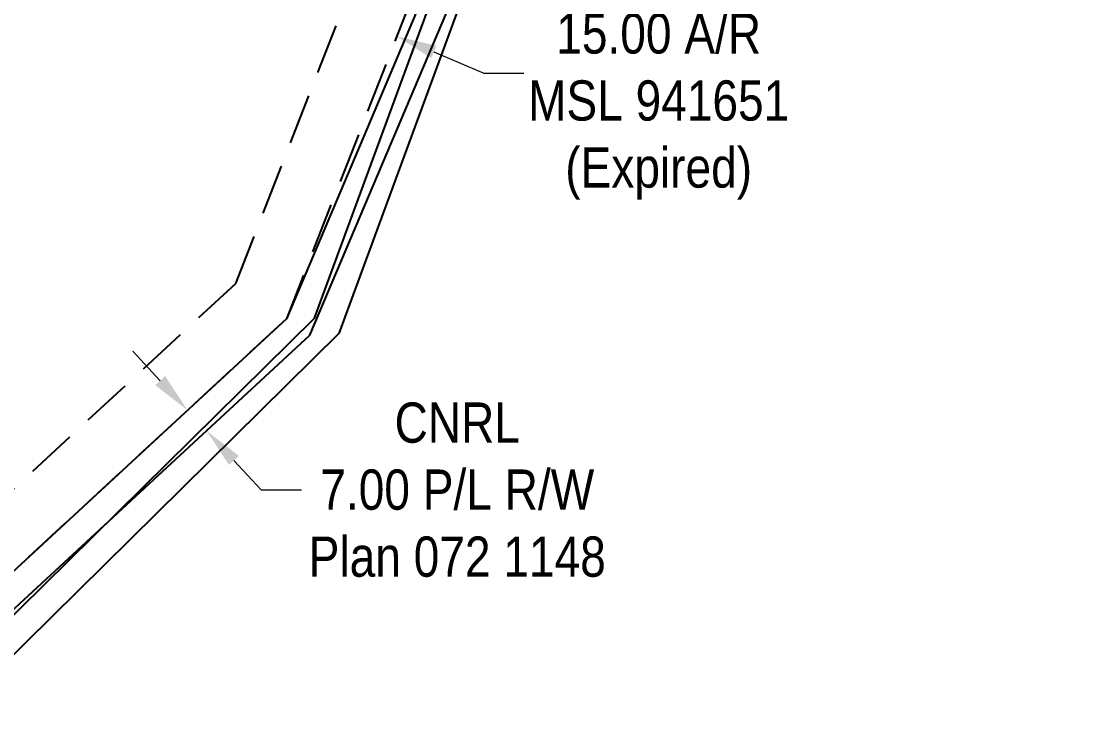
# Model space of a CAD drawing. Extents: x 454172 to 490274, y 6043290 to 6049925.
# Drawn here: x 481227.3 to 481491.7, y 6043914.6 to 6044089 of the extents above; entities that cross this region are included whole.
import ezdxf

# ---------------------------------------------------------------- set-up
doc = ezdxf.new("R2010")
doc.units = 0
doc.header["$LTSCALE"] = 5
doc.header["$PDMODE"] = 35
doc.header["$PDSIZE"] = 5
doc.linetypes.add('foc-ACCESSROAD', pattern=[3.75, 2.5, -1.25])
doc.layers.get('Defpoints').update_dxf_attribs({"color": 9})
doc.layers.add('F-AR', color=190, linetype='foc-ACCESSROAD')
doc.layers.add('F-RW', color=190, linetype='Continuous')
doc.layers.add('F-AR-T', color=190, linetype='Continuous', lineweight=9)
doc.layers.add('F-RW-T', color=190, linetype='Continuous', lineweight=9)
doc.styles.add('80CG', font='ARIALN.TTF', dxfattribs={"height": 10})
doc.dimstyles.new('Compass 5 000', dxfattribs={"dimscale": 5, "dimtxt": 9, "dimasz": 2, "dimexe": 0.2, "dimexo": 0.0625, "dimgap": 0.5, "dimtad": 0, "dimtih": 1, "dimtoh": 1, "dimzin": 0, "dimdsep": 46, "dimtxsty": '80CG', "dimcen": 0.1, "dimse1": 1, "dimse2": 1, "dimclrd": 256, "dimclrt": 256, "dimaunit": 1, "dimadec": 4, "dimazin": 0, "dimtfac": 0.06, "dimtofl": 0, "dimtmove": 0, "dimatfit": 1, "dimfxl": 0.2, "dimtolj": 1, "dimtzin": 0, "dimlwd": -1, "dimarcsym": 0})

# ---------------------------------------------------------------- blocks, each defined once
blk = doc.blocks.new('*D118')
at = {"layer": 'Defpoints', "color": 0, "transparency": 16777216}
for p in [(481341.11, 6044172.22), (481354.93, 6044166.38), (481320.64, 6044085.29)]:
    blk.add_point(p, dxfattribs=at)
at = {"layer": 'F-AR-T', "transparency": 16777216}
for p, q in [((481297.61, 6044095.03), (481288.4, 6044098.93)), ((481329.85, 6044081.4), (481342.27, 6044076.15)), ((481342.27, 6044076.15), (481352.27, 6044076.15))]:
    blk.add_line(p, q, dxfattribs=at)
for points in [[(481298.26, 6044096.57), (481296.97, 6044093.5), (481306.82, 6044091.14)], [(481330.5, 6044082.93), (481329.2, 6044079.86), (481320.64, 6044085.29)]]:
    blk.add_solid(points, dxfattribs=at)
at = {"layer": 'F-AR-T', "transparency": 16777216, "insert": (481385.77, 6044076.15), "char_height": 10, "attachment_point": 5, "style": '80CG', "bg_fill": 3, "box_fill_scale": 1.1, "bg_fill_color": 256, "bg_fill_true_color": 13158600, "bg_fill_transparency": 0}
blk.add_mtext('\\A1;CNRL\\P15.00 A/R\\PMSL 941651\\P(Expired)', dxfattribs=at)
blk = doc.blocks.new('*D50')
at = {"layer": 'Defpoints', "color": 0, "transparency": 16777216}
for p in [(481273.35, 6043987.15), (481262.27, 6043986.44), (481267.02, 6043981.3)]:
    blk.add_point(p, dxfattribs=at)
at = {"layer": 'F-RW-T', "transparency": 16777216}
for p, q in [((481261.81, 6043999.63), (481255.02, 6044006.97)), ((481280.14, 6043979.81), (481286.93, 6043972.47)), ((481286.93, 6043972.47), (481296.93, 6043972.47))]:
    blk.add_line(p, q, dxfattribs=at)
for points in [[(481263.04, 6044000.76), (481260.59, 6043998.5), (481268.6, 6043992.29)], [(481281.36, 6043980.94), (481278.92, 6043978.68), (481273.35, 6043987.15)]]:
    blk.add_solid(points, dxfattribs=at)
at = {"layer": 'F-RW-T', "transparency": 16777216, "insert": (481335.68, 6043972.47), "char_height": 10, "attachment_point": 5, "style": '80CG'}
blk.add_mtext('\\A1;CNRL\\P7.00 P/L R/W\\PPlan 072 1148', dxfattribs=at)

msp = doc.modelspace()

# ---------------------------------------------------------------- linework, layer by layer
at = {"layer": 'F-AR'}
msp.add_lwpolyline([(481102.007, 6043854.879), (481172.713, 6043924.069), (481202.584, 6043951.685), (481280.634, 6044023.845), (481349.81, 6044201.792), (481353.829, 6044212.13), (481347.689, 6044221.946), (481360.356, 6044221.231), (481373.204, 6044219.841), (481365.663, 6044200.537), (481293.192, 6044015.025), (481202.462, 6043931.141), (481183.054, 6043913.198), (481101.882, 6043833.766)], dxfattribs=at)
at = {"layer": 'F-RW', "flags": 128}
for points in [[(481101.798, 6043819.621), (481202.389, 6043918.789), (481300.199, 6044015.217), (481346.037, 6044139.988), (481370.147, 6044205.617), (481377.255, 6044224.967), (481378.678, 6044228.831), (481380.524, 6044233.865), (481401.228, 6044228.748), (481461.236, 6044213.938), (481488.146, 6044207.295), (481646.101, 6044168.302), (481738.806, 6044145.418), (482011.428, 6044009.832)], [(482011.388, 6044002.033), (481736.379, 6044138.807), (481657.792, 6044158.206), (481551.532, 6044184.438), (481395.238, 6044223.022), (481384.934, 6044225.565), (481384.429, 6044224.191), (481377.32, 6044204.84), (481306.23, 6044011.332), (481202.33, 6043908.9), (481101.739, 6043809.731)], [(482047.984, 6043651.702), (481703.924, 6044073.248), (481633.384, 6044143.24), (481529.779, 6044205.187), (481509.426, 6044197.671), (481494.094, 6044152.111), (481444.711, 6044118.35), (481368.173, 6044125.093), (481333.238, 6044109.72), (481293.192, 6044015.025), (481183.054, 6043913.198), (481101.882, 6043833.766)], [(481101.823, 6043823.92), (481187.878, 6043908.128), (481299.049, 6044010.912), (481338.6, 6044104.436), (481369.348, 6044117.967), (481446.591, 6044111.16), (481499.978, 6044147.659), (481514.991, 6044192.268), (481529.062, 6044197.464), (481629.061, 6044137.673), (481698.735, 6044068.541), (482042.897, 6043646.873)]]:
    msp.add_lwpolyline(points, dxfattribs=at)

# ---------------------------------------------------------------- next in the draw order: dimensions: what is measured, and where the dimension line sits
at = {"layer": 'F-AR-T'}
dim = msp.add_linear_dim(base=(481320.642, 6044085.293), p1=(481341.114, 6044172.221), p2=(481354.932, 6044166.377), angle=337.07736, text='CNRL\\P15.00 A/R\\PMSL 941651\\P(Expired)', dimstyle='Compass 5 000', override={"dimtfill": 1}, dxfattribs=at)
dim.commit()
dim.dimension.update_dxf_attribs({"geometry": '*D118', "text_midpoint": (481385.768, 6044076.146), "dimtype": 161})

# ---------------------------------------------------------------- next in the draw order: dimensions: what is measured, and where the dimension line sits
at = {"layer": 'F-RW-T'}
dim = msp.add_aligned_dim(p1=(481262.273, 6043986.439), p2=(481267.023, 6043981.302), distance=8.618, text='CNRL\\P7.00 P/L R/W\\PPlan 072 1148', dimstyle='Compass 5 000', dxfattribs=at)
dim.commit()
dim.dimension.update_dxf_attribs({"geometry": '*D50', "text_midpoint": (481335.676, 6043972.467)})

doc.saveas('drawing.dxf')
